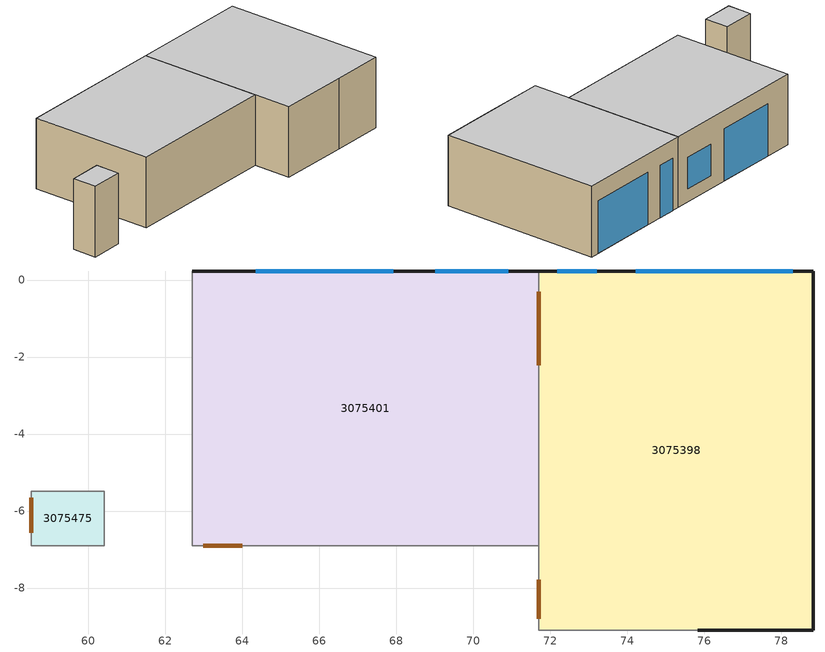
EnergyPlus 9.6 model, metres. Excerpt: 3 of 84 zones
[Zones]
3075401
 floor ground (7595720): 71.7,0.23 71.7,-6.9 62.7,-6.9 62.7,0.23 z46.64
 wall outside (7491882): 71.7,0.23 62.7,0.23 z46.64:50.68
 wall to 3075398 (7514533_Adjacent): 71.7,-6.9 71.7,0.23 z46.64:50.68
 wall to 3075364 (7515037): 62.7,-6.9 71.7,-6.9 z46.64:50.68
 wall to 3075375 (7515233): 62.7,0.23 62.7,-6.9 z46.64:50.68
 window (7537627): 67.92,0.23 64.35,0.23 z46.66:49.66
 window (7537741): 70.91,0.23 69.01,0.23 z47.4:49.2
 door inside (7559049): 71.7,-2.21 71.7,-0.3 z46.65:48.76
 door inside (7559370): 62.99,-6.9 64,-6.9 z46.65:48.76
 ceiling to 3075620 (7600772): 71.7,-6.9 71.7,0.23 62.7,0.23 62.7,-6.9 z50.68
3075398
 floor ground (7595720): 78.83,0.23 78.83,-9.09 71.7,-9.09 71.7,0.23 z46.64
 wall outside (7491699): 75.83,-9.09 78.83,-9.09 z46.64:50.68
 wall outside (7491806): 78.83,-9.09 78.83,0.23 z46.64:50.68
 wall outside (7491882): 78.83,0.23 71.7,0.23 z46.64:50.68
 wall to 3075364 (7514227): 71.7,-9.09 75.83,-9.09 z46.64:50.68
 wall to 3075364 (7514533): 71.7,-6.9 71.7,-9.09 z46.64:50.68
 window (7538308): 78.3,0.23 74.22,0.23 z46.66:49.66
 window (7538232): 73.2,0.23 72.18,0.23 z46.66:49.66
 door inside (7559431): 71.7,-7.79 71.7,-8.8 z46.65:48.76
 ceiling to 3075618 (7600772): 78.83,-9.09 78.83,0.23 71.7,0.23 71.7,-9.09 z50.68
3075475
 floor ground (7595720): 60.41,-5.49 60.41,-6.9 58.52,-6.9 58.52,-5.49 z46.64
 wall to 3075364 (7515393): 58.52,-6.9 60.41,-6.9 z46.64:50.68
 wall to 3075375 (7557749): 60.41,-6.9 60.41,-5.49 z46.64:50.68
 wall to 3075472 (7557750_Adjacent): 58.52,-5.49 58.52,-6.9 z46.64:50.68
 wall to 3075651 (7557751_Adjacent): 60.41,-5.49 58.52,-5.49 z46.64:50.68
 door inside (7558647): 58.52,-5.66 58.52,-6.57 z46.65:48.76
 ceiling to 3075660 (7600772): 60.41,-6.9 60.41,-5.49 58.52,-5.49 58.52,-6.9 z50.68
[Schedule:Compact]
3075700_L: Through: 08/31, For: AllDays, Until: 24:00, 0, Through: 09/01, For: AllDays, Until: 07:30, 0, Until: 08:00, 0, Until: 08:30, 0, Until: 09:00, 1, Until: 09:30, 1, Until: 10:00, 1, Until: 10:30, 0, Until: 11:00, 1, Until: 11:30, 1, Until: 12:00, 0, Until: 12:30, 1, Until: 13:00, 1, Until: 13:30, 0, Until: 14:00, 0, Until: 14:30, 0, Until: 15:00, 1, Until: 15:30, 1, Until: 16:00, 0, Until: 16:30, 0, Until: 17:00, 0, Until: 17:30, 0, Until: 24:00, 0, Through: 09/02, For: AllDays, Until: 07:30, 0, Until: 08:00, 0, Until: 08:30, 0, Until: 09:00, 0, Until: 09:30, 0, Until: 10:00, 0, Until: 10:30, 0, Until: 11:00, 1, Until: 11:30, 1, Until: 12:00, 0, Until: 12:30, 1, Until: 13:00, 1, Until: 13:30, 1, Until: 14:00, 0, Until: 14:30, 0, Until: 15:00, 0, Until: 15:30, 0, Until: 16:00, 0, Until: 16:30, 0, Until: 17:00, 0, Until: 17:30, 0, Until: 24:00, 0, Through: 09/03, For: AllDays, Until: 07:30, 0, Until: 08:00, 0, Until: 08:30, 0, Until: 09:00, 0, Until: 09:30, 0, Until: 10:00, 0, Until: 10:30, 0, Until: 11:00, 0, Until: 11:30, 0, Until: 12:00, 0, Until: 12:30, 0, Until: 13:00, 1, Until: 13:30, 1, Until: 14:00, 0, Until: 14:30, 1, Until: 15:00, 1, Until: 15:30, 1, Until: 16:00, 1, Until: 16:30, 0, Until: 17:00, 0, Until: 17:30, 0, Until: 24:00, 0, Through: 09/04, For: AllDays, Until: 07:30, 0, Until: 08:00, 0, Until: 08:30, 0, Until: 09:00, 0, Until: 09:30, 0, Until: 10:00, 0, Until: 10:30, 0, Until: 11:00, 1, Until: 11:30, 1, Until: 12:00, 1, Until: 12:30, 1, Until: 13:00, 1, Until: 13:30, 1, Until: 14:00, 0, Until: 14:30, 1, Until: 15:00, 1, Until: 15:30, 1, Until: 16:00, 1, Until: 16:30, 0, Until: 17:00, 0, Until: 17:30, 0, Until: 24:00, 0, Through: 09/05, For: AllDays, Until: 07:30, 0, Until: 08:00, 0, Until: 08:30, 0, Until: 09:00, 0, Until: 09:30, 0, Until: 10:00, 0, Until: 10:30, 0, Until: 11:00, 0, Until: 11:30, 0, Until: 12:00, 0, Until: 12:30, 0, Until: 13:00, 0, Until: 13:30, 0, Until: 14:00, 0, Until: 14:30, 0, Until: 15:00, 0, Until: 15:30, 0, Until: 16:00, 0, Until: 16:30, 0, Until: 17:00, 0, Until: 17:30, 0, Until: 24:00, 0, Through: 09/06, For: AllDays, Until: 07:30, 0, Until: 08:00, 0, Until: 08:30, 0, Until: 09:00, 0, Until: 09:30, 0, Until: 10:00, 0, Until: 10:30, 0, Until: 11:00, 0, Until: 11:30, 0, Until: 12:00, 0, Until: 12:30, 0, Until: 13:00, 0, Until: 13:30, 0, Until: 14:00, 0, Until: 14:30, 0, Until: 15:00, 0, Until: 15:30, 0, Until: 16:00, 0, Until: 16:30, 0, Until: 17:00, 0, Until: 17:30, 0, Until: 24:00, 0, Through: 09/07, For: AllDays, Until: 07:30, 0, Until: 08:00, 0, Until: 08:30, 1, Until: 09:00, 1, Until: 09:30, 0, Until: 10:00, 0, Until: 10:30, 0, Until: 11:00, 0, Until: 11:30, 0, Until: 12:00, 0, Until: 12:30, 0, Until: 13:00, 0, Until: 13:30, 0, Until: 14:00, 1, Until: 14:30, 1, Until: 15:00, 0, Until: 15:30, 1, Until: 16:00, 1, Until: 16:30, 0, Until: 17:00, 0, Until: 17:30, 0, Until: 24:00, 0, Through: 09/08, For: AllDays, Until: 07:30, 0, Until: 08:00, 1, Until: 08:30, 1, Until: 09:00, 1, Until: 09:30, 1, Until: 10:00, 1, Until: 10:30, 1, Until: 11:00, 1, Until: 11:30, 1, Until: 12:00, 1, Until: 12:30, 1, Until: 13:00, 1, Until: 13:30, 1, Until: 14:00, 1, Until: 14:30, 0, Until: 15:00, 1, Until: 15:30, 1, Until: 16:00, 1, Until: 16:30, 1, Until: 17:00, 1, Until: 17:30, 1, Until: 24:00, 0, Through: 09/09, For: AllDays, Until: 07:30, 0, Until: 08:00, 1, Until: 08:30, 1, Until: 09:00, 1, Until: 09:30, 1, Until: 10:00, 0, Until: 10:30, 1, Until: 11:00, 1, Until: 11:30, 1, Until: 12:00, 1, Until: 12:30, 1, Until: 13:00, 1, Until: 13:30, 1, Until: 14:00, 1, Until: 14:30, 1, Until: 15:00, 1, Until: 15:30, 0, Until: 16:00, 0, Until: 16:30, 0, Until: 17:00, 0, Until: 17:30, 0, Until: 24:00, 0, Through: 09/10, For: AllDays, Until: 07:30, 0, Until: 08:00, 0, Until: 08:30, 0, Until: 09:00, 0, Until: 09:30, 1, Until: 10:00, 1, Until: 10:30, 1, Until: 11:00, 1, Until: 11:30, 0, Until: 12:00, 0, Until: 12:30, 0, Until: 13:00, 0, Until: 13:30, 0, Until: 14:00, 1, Until: 14:30, 1, Until: 15:00, 1, Until: 15:30, 1, Until: 16:00, 0, Until: 16:30, 0, Until: 17:00, 0, Until: 17:30, 0, Until: 24:00, 0, Through: 09/11, For: AllDays, Until: 07:30, 0, Until: 08:00, 0, Until: 08:30, 1, Until: 09:00, 1, Until: 09:30, 1, Until: 10:00, 0, Until: 10:30, 0, Until: 11:00, 0, Until: 11:30, 0, Until: 12:00, 0, Until: 12:30, 0, Until: 13:00, 1, Until: 13:30, 1, Until: 14:00, 1, Until: 14:30, 1, Until: 15:00, 1, Until: 15:30, 0, Until: 16:00, 0, Until: 16:30, 0, Until: 17:00, 0, Until: 17:30, 0, Until: 24:00, 0, Through: 09/12, For: AllDays, Until: 07:30, 0, Until: 08:00, 0, Until: 08:30, 0, Until: 09:00, 0, Until: 09:30, 0, Until: 10:00, 0, Until: 10:30, 0, Until: 11:00, 0, Until: 11:30, 0, Until: 12:00, 0, Until: 12:30, 0, Until: 13:00, 0, Until: 13:30, 0, Until: 14:00, 0, Until: 14:30, 0, Until: 15:00, 0, Until: 15:30, 0, Until: 16:00, 0, Until: 16:30, 0, Until: 17:00, 0, Until: 17:30, 0, Until: 24:00, 0, Through: 09/13, For: AllDays, Until: 07:30, 0, Until: 08:00, 0, Until: 08:30, 0, Until: 09:00, 0, Until: 09:30, 0, Until: 10:00, 0, Until: 10:30, 0, Until: 11:00, 0, Until: 11:30, 0, Until: 12:00, 0, Until: 12:30, 0, Until: 13:00, 0, Until: 13:30, 0, Until: 14:00, 0, Until: 14:30, 0, Until: 15:00, 0, Until: 15:30, 0, Until: 16:00, 0, Until: 16:30, 0, Until: 17:00, 0, Until: 17:30, 0, Until: 24:00, 0, Through: 09/14, For: AllDays, Until: 07:30, 0, Until: 08:00, 0, Until: 08:30, 0, Until: 09:00, 0, Until: 09:30, 0, Until: 10:00, 0, Until: 10:30, 0, Until: 11:00, 0, Until: 11:30, 0, Until: 12:00, 0, Until: 12:30, 0, Until: 13:00, 0, Until: 13:30, 0, Until: 14:00, 0, Until: 14:30, 0, Until: 15:00, 1, Until: 15:30, 1, Until: 16:00, 0, Until: 16:30, 0, Until: 17:00, 0, Until: 17:30, 0, Until: 24:00, 0, Through: 09/15, For: AllDays, Until: 07:30, 0, Until: 08:00, 1, Until: 08:30, 1, Until: 09:00, 1, Until: 09:30, 0, Until: 10:00, 0, Until: 10:30, 0, Until: 11:00, 0, Until: 11:30, 1, Until: 12:00, 1, Until: 12:30, 1, Until: 13:00, 1, Until: 13:30, 1, Until: 14:00, 1, Until: 14:30, 1, Until: 15:00, 1, Until: 15:30, 0, Until: 16:00, 0, Until: 16:30, 1, Until: 17:00, 1, Until: 17:30, 1, Until: 24:00, 0, Through: 09/16, For: AllDays, Until: 07:30, 0, Until: 08:00, 0, Until: 08:30, 0, Until: 09:00, 0, Until: 09:30, 0, Until: 10:00, 0, Until: 10:30, 0, Until: 11:00, 0, Until: 11:30, 1, Until: 12:00, 1, Until: 12:30, 1, Until: 13:00, 1, Until: 13:30, 0, Until: 14:00, 0, Until: 14:30, 0, Until: 15:00, 0, Until: 15:30, 0, Until: 16:00, 0, Until: 16:30, 0, Until: 17:00, 0, Until: 17:30, 0, Until: 24:00, 0, Through: 09/17, For: AllDays, Until: 07:30, 0, Until: 08:00, 0, Until: 08:30, 0, Until: 09:00, 0, Until: 09:30, 0, Until: 10:00, 0, Until: 10:30, 0, Until: 11:00, 0, Until: 11:30, 1, Until: 12:00, 1, Until: 12:30, 0, Until: 13:00, 0, Until: 13:30, 1, Until: 14:00, 1, Until: 14:30, 1, Until: 15:00, 0, Until: 15:30, 0, Until: 16:00, 0, Until: 16:30, 0, Until: 17:00, 0, Until: 17:30, 0, Until: 24:00, 0, Through: 09/18, For: AllDays, Until: 07:30, 0, Until: 08:00, 1, Until: 08:30, 1, Until: 09:00, 1, Until: 09:30, 1, Until: 10:00, 1, Until: 10:30, 0, Until: 11:00, 0, Until: 11:30, 0, Until: 12:00, 0, Until: 12:30, 0, Until: 13:00, 1, Until: 13:30, 1, Until: 14:00, 0, Until: 14:30, 1, Until: 15:00, 1, Until: 15:30, 0, Until: 16:00, 0, Until: 16:30, 0, Until: 17:00, 0, Until: 17:30, 0, Until: 24:00, 0, Through: 09/19, For: AllDays, Until: 07:30, 0, Until: 08:00, 0, Until: 08:30, 0, Until: 09:00, 0, Until: 09:30, 0, Until: 10:00, 0, Until: 10:30, 0, Until: 11:00, 0, Until: 11:30, 0, Until: 12:00, 0, Until: 12:30, 0, Until: 13:00, 0, Until: 13:30, 0, Until: 14:00, 0, Until: 14:30, 0, Until: 15:00, 0, Until: 15:30, 0, Until: 16:00, 0, Until: 16:30, 0, Until: 17:00, 0, Until: 17:30, 0, Until: 24:00, 0, Through: 09/20, For: AllDays, Until: 07:30, 0, Until: 08:00, 0, Until: 08:30, 0, Until: 09:00, 0, Until: 09:30, 0, Until: 10:00, 0, Until: 10:30, 0, Until: 11:00, 0, Until: 11:30, 0, Until: 12:00, 0, Until: 12:30, 0, Until: 13:00, 0, Until: 13:30, 0, Until: 14:00, 0, Until: 14:30, 0, Until: 15:00, 0, Until: 15:30, 0, Until: 16:00, 0, Until: 16:30, 0, Until: 17:00, 0, Until: 17:30, 0, Until: 24:00, 0, Through: 09/21, For: AllDays, Until: 07:30, 0, Until: 08:00, 0, Until: 08:30, 0, Until: 09:00, 0, Until: 09:30, 0, Until: 10:00, 0, Until: 10:30, 0, Until: 11:00, 0, Until: 11:30, 0, Until: 12:00, 0, Until: 12:30, 0, Until: 13:00, 1, Until: 13:30, 1, Until: 14:00, 1, Until: 14:30, 0, Until: 15:00, 0, Until: 15:30, 0, Until: 16:00, 0, Until: 16:30, 0, Until: 17:00, 0, Until: 17:30, 0, Until: 24:00, 0, Through: 09/22, For: AllDays, Until: 07:30, 0, Until: 08:00, 0, Until: 08:30, 0, Until: 09:00, 0, Until: 09:30, 0, Until: 10:00, 0, Until: 10:30, 0, Until: 11:00, 0, Until: 11:30, 0, Until: 12:00, 0, Until: 12:30, 0, Until: 13:00, 0, Until: 13:30, 1, Until: 14:00, 1, Until: 14:30, 1, Until: 15:00, 0, Until: 15:30, 1, Until: 16:00, 1, Until: 16:30, 0, Until: 17:00, 0, Until: 17:30, 0, Until: 24:00, 0, Through: 09/23, For: AllDays, Until: 07:30, 0, Until: 08:00, 1, Until: 08:30, 1, Until: 09:00, 1, Until: 09:30, 0, Until: 10:00, 1, Until: 10:30, 1, Until: 11:00, 0, Until: 11:30, 0, Until: 12:00, 0, Until: 12:30, 0, Until: 13:00, 0, Until: 13:30, 1, Until: 14:00, 1, Until: 14:30, 1, Until: 15:00, 1, Until: 15:30, 0, Until: 16:00, 0, Until: 16:30, 1, Until: 17:00, 1, Until: 17:30, 1, Until: 24:00, 0, Through: 09/24, For: AllDays, Until: 07:30, 0, Until: 08:00, 0, Until: 08:30, 0, Until: 09:00, 1, Until: 09:30, 1, Until: 10:00, 1, Until: 10:30, 0, Until: 11:00, 0, Until: 11:30, 0, Until: 12:00, 1, Until: 12:30, 1, Until: 13:00, 0, Until: 13:30, 1, Until: 14:00, 1, Until: 14:30, 1, Until: 15:00, 1, Until: 15:30, 1, Until: 16:00, 0, Until: 16:30, 0, Until: 17:00, 0, Until: 17:30, 0, Until: 24:00, 0, Through: 09/25, For: AllDays, Until: 07:30, 0, Until: 08:00, 0, Until: 08:30, 0, Until: 09:00, 0, Until: 09:30, 1, Until: 10:00, 1, Until: 10:30, 1, Until: 11:00, 1, Until: 11:30, 1, Until: 12:00, 1, Until: 12:30, 1, Until: 13:00, 1, Until: 13:30, 0, Until: 14:00, 0, Until: 14:30, 0, Until: 15:00, 0, Until: 15:30, 0, Until: 16:00, 0, Until: 16:30, 0, Until: 17:00, 0, Until: 17:30, 0, Until: 24:00, 0, Through: 09/26, For: AllDays, Until: 07:30, 0, Until: 08:00, 0, Until: 08:30, 0, Until: 09:00, 0, Until: 09:30, 0, Until: 10:00, 0, Until: 10:30, 0, Until: 11:00, 0, Until: 11:30, 0, Until: 12:00, 0, Until: 12:30, 0, Until: 13:00, 0, Until: 13:30, 0, Until: 14:00, 0, Until: 14:30, 0, Until: 15:00, 0, Until: 15:30, 0, Until: 16:00, 0, Until: 16:30, 0, Until: 17:00, 0, Until: 17:30, 0, Until: 24:00, 0, Through: 09/27, For: AllDays, Until: 07:30, 0, Until: 08:00, 0, Until: 08:30, 0, Until: 09:00, 0, Until: 09:30, 0, Until: 10:00, 0, Until: 10:30, 0, Until: 11:00, 0, Until: 11:30, 0, Until: 12:00, 0, Until: 12:30, 0, Until: 13:00, 0, Until: 13:30, 0, Until: 14:00, 0, Until: 14:30, 0, Until: 15:00, 0, Until: 15:30, 0, Until: 16:00, 0, Until: 16:30, 0, Until: 17:00, 0, Until: 17:30, 0, Until: 24:00, 0, Through: 09/28, For: AllDays, Until: 07:30, 0, Until: 08:00, 1, Until: 08:30, 1, Until: 09:00, 1, Until: 09:30, 1, Until: 10:00, 0, Until: 10:30, 0, Until: 11:00, 0, Until: 11:30, 1, Until: 12:00, 1, Until: 12:30, 0, Until: 13:00, 1, Until: 13:30, 1, Until: 14:00, 1, Until: 14:30, 0, Until: 15:00, 0, Until: 15:30, 0, Until: 16:00, 0, Until: 16:30, 0, Until: 17:00, 0, Until: 17:30, 0, Until: 24:00, 0, Through: 09/29, For: AllDays, Until: 07:30, 0, Until: 08:00, 0, Until: 08:30, 0, Until: 09:00, 0, Until: 09:30, 0, Until: 10:00, 0, Until: 10:30, 0, Until: 11:00, 0, Until: 11:30, 1, Until: 12:00, 1, Until: 12:30, 0, Until: 13:00, 0, Until: 13:30, 0, Until: 14:00, 0, Until: 14:30, 1, Until: 15:00, 1, Until: 15:30, 1, Until: 16:00, 0, Until: 16:30, 0, Until: 17:00, 0, Until: 17:30, 0, Until: 24:00, 0, Through: 09/30, For: AllDays, Until: 07:30, 0, Until: 08:00, 0, Until: 08:30, 0, Until: 09:00, 0, Until: 09:30, 1, Until: 10:00, 1, Until: 10:30, 1, Until: 11:00, 0, Until: 11:30, 0, Until: 12:00, 0, Until: 12:30, 0, Until: 13:00, 1, Until: 13:30, 1, Until: 14:00, 0, Until: 14:30, 0, Until: 15:00, 1, Until: 15:30, 1, Until: 16:00, 1, Until: 16:30, 1, Until: 17:00, 1, Until: 17:30, 0, Until: 24:00, 0, Through: 12/31, For: AllDays, Until: 24:00, 0
3075618_NORM: Through: 08/31, For: AllDays, Until: 24:00, 0, Through: 09/01, For: AllDays, Until: 07:30, 0, Until: 08:00, 0, Until: 08:30, 0, Until: 09:00, 0.1, Until: 09:30, 0.1, Until: 10:00, 0.1, Until: 10:30, 0, Until: 11:00, 0, Until: 11:30, 0.2, Until: 12:00, 0.2, Until: 12:30, 0, Until: 13:00, 0, Until: 13:30, 0.2, Until: 14:00, 0.2, Until: 14:30, 0, Until: 15:00, 0, Until: 15:30, 0, Until: 16:00, 0, Until: 16:30, 0, Until: 17:00, 0, Until: 17:30, 0, Until: 24:00, 0, Through: 09/02, For: AllDays, Until: 07:30, 0, Until: 08:00, 0.5, Until: 08:30, 1, Until: 09:00, 1, Until: 09:30, 1, Until: 10:00, 0, Until: 10:30, 0.7, Until: 11:00, 0.7, Until: 11:30, 0.7, Until: 12:00, 0.7, Until: 12:30, 0, Until: 13:00, 0.9, Until: 13:30, 0.9, Until: 14:00, 0, Until: 14:30, 0, Until: 15:00, 0, Until: 15:30, 0.2, Until: 16:00, 0.2, Until: 16:30, 0, Until: 17:00, 0, Until: 17:30, 0, Until: 24:00, 0, Through: 09/03, For: AllDays, Until: 07:30, 0, Until: 08:00, 0, Until: 08:30, 0, Until: 09:00, 0, Until: 09:30, 0, Until: 10:00, 0, Until: 10:30, 0, Until: 11:00, 0.1, Until: 11:30, 0.1, Until: 12:00, 0.1, Until: 12:30, 0, Until: 13:00, 0, Until: 13:30, 0.6, Until: 14:00, 0.6, Until: 14:30, 0.6, Until: 15:00, 0.2, Until: 15:30, 0.2, Until: 16:00, 0.2, Until: 16:30, 0, Until: 17:00, 0, Until: 17:30, 0, Until: 24:00, 0, Through: 09/04, For: AllDays, Until: 07:30, 0, Until: 08:00, 0.1, Until: 08:30, 0.2, Until: 09:00, 1, Until: 09:30, 1, Until: 10:00, 0, Until: 10:30, 0, Until: 11:00, 0, Until: 11:30, 0.8, Until: 12:00, 0.8, Until: 12:30, 0.8, Until: 13:00, 0.2, Until: 13:30, 0.2, Until: 14:00, 0.2, Until: 14:30, 0, Until: 15:00, 0, Until: 15:30, 0, Until: 16:00, 0, Until: 16:30, 0, Until: 17:00, 0, Until: 17:30, 0, Until: 24:00, 0, Through: 09/05, For: AllDays, Until: 07:30, 0, Until: 08:00, 0, Until: 08:30, 0, Until: 09:00, 0, Until: 09:30, 0, Until: 10:00, 0, Until: 10:30, 0, Until: 11:00, 0, Until: 11:30, 0, Until: 12:00, 0, Until: 12:30, 0, Until: 13:00, 0, Until: 13:30, 0, Until: 14:00, 0, Until: 14:30, 0, Until: 15:00, 0, Until: 15:30, 0, Until: 16:00, 0, Until: 16:30, 0, Until: 17:00, 0, Until: 17:30, 0, Until: 24:00, 0, Through: 09/06, For: AllDays, Until: 07:30, 0, Until: 08:00, 0, Until: 08:30, 0, Until: 09:00, 0, Until: 09:30, 0, Until: 10:00, 0, Until: 10:30, 0, Until: 11:00, 0, Until: 11:30, 0, Until: 12:00, 0, Until: 12:30, 0, Until: 13:00, 0, Until: 13:30, 0, Until: 14:00, 0, Until: 14:30, 0, Until: 15:00, 0, Until: 15:30, 0, Until: 16:00, 0, Until: 16:30, 0, Until: 17:00, 0, Until: 17:30, 0, Until: 24:00, 0, Through: 09/07, For: AllDays, Until: 07:30, 0, Until: 08:00, 0.1, Until: 08:30, 0.1, Until: 09:00, 0.1, Until: 09:30, 0, Until: 10:00, 0, Until: 10:30, 0.1, Until: 11:00, 0.1, Until: 11:30, 0, Until: 12:00, 0, Until: 12:30, 0, Until: 13:00, 1, Until: 13:30, 1, Until: 14:00, 0.4, Until: 14:30, 0.4, Until: 15:00, 0, Until: 15:30, 0, Until: 16:00, 0, Until: 16:30, 0.1, Until: 17:00, 0.1, Until: 17:30, 0.1, Until: 24:00, 0, Through: 09/08, For: AllDays, Until: 07:30, 0, Until: 08:00, 0.5, Until: 08:30, 1, Until: 09:00, 1, Until: 09:30, 1, Until: 10:00, 0, Until: 10:30, 0, Until: 11:00, 0, Until: 11:30, 0.3, Until: 12:00, 0.3, Until: 12:30, 0.3, Until: 13:00, 0, Until: 13:30, 0, Until: 14:00, 0, Until: 14:30, 0, Until: 15:00, 0.4, Until: 15:30, 0.4, Until: 16:00, 0.4, Until: 16:30, 0.4, Until: 17:00, 0.4, Until: 17:30, 0.2, Until: 24:00, 0, Through: 09/09, For: AllDays, Until: 07:30, 0, Until: 08:00, 0.5, Until: 08:30, 1, Until: 09:00, 1, Until: 09:30, 0, Until: 10:00, 0, Until: 10:30, 0.5, Until: 11:00, 0.5, Until: 11:30, 0.5, Until: 12:00, 0.5, Until: 12:30, 0, Until: 13:00, 0, Until: 13:30, 0, Until: 14:00, 0, Until: 14:30, 0, Until: 15:00, 0, Until: 15:30, 0, Until: 16:00, 0, Until: 16:30, 0, Until: 17:00, 0, Until: 17:30, 0, Until: 24:00, 0, Through: 09/10, For: AllDays, Until: 07:30, 0, Until: 08:00, 0.4, Until: 08:30, 0.9, Until: 09:00, 0.9, Until: 09:30, 0.9, Until: 10:00, 0, Until: 10:30, 0.6, Until: 11:00, 0.6, Until: 11:30, 0.6, Until: 12:00, 0.6, Until: 12:30, 0, Until: 13:00, 1, Until: 13:30, 1, Until: 14:00, 1, Until: 14:30, 1, Until: 15:00, 0, Until: 15:30, 0, Until: 16:00, 0, Until: 16:30, 0, Until: 17:00, 0, Until: 17:30, 0, Until: 24:00, 0, Through: 09/11, For: AllDays, Until: 07:30, 0, Until: 08:00, 0.2, Until: 08:30, 0.3, Until: 09:00, 0.3, Until: 09:30, 1, Until: 10:00, 1, Until: 10:30, 0.4, Until: 11:00, 0.4, Until: 11:30, 0.4, Until: 12:00, 0, Until: 12:30, 0, Until: 13:00, 0.6, Until: 13:30, 0.6, Until: 14:00, 0, Until: 14:30, 0, Until: 15:00, 0, Until: 15:30, 0, Until: 16:00, 0, Until: 16:30, 0, Until: 17:00, 0, Until: 17:30, 0, Until: 24:00, 0, Through: 09/12, For: AllDays, Until: 07:30, 0, Until: 08:00, 0, Until: 08:30, 0, Until: 09:00, 0, Until: 09:30, 0, Until: 10:00, 0, Until: 10:30, 0, Until: 11:00, 0, Until: 11:30, 0, Until: 12:00, 0, Until: 12:30, 0, Until: 13:00, 0, Until: 13:30, 0, Until: 14:00, 0, Until: 14:30, 0, Until: 15:00, 0, Until: 15:30, 0, Until: 16:00, 0, Until: 16:30, 0, Until: 17:00, 0, Until: 17:30, 0, Until: 24:00, 0, Through: 09/13, For: AllDays, Until: 07:30, 0, Until: 08:00, 0, Until: 08:30, 0, Until: 09:00, 0, Until: 09:30, 0, Until: 10:00, 0, Until: 10:30, 0, Until: 11:00, 0, Until: 11:30, 0, Until: 12:00, 0, Until: 12:30, 0, Until: 13:00, 0, Until: 13:30, 0, Until: 14:00, 0, Until: 14:30, 0, Until: 15:00, 0, Until: 15:30, 0, Until: 16:00, 0, Until: 16:30, 0, Until: 17:00, 0, Until: 17:30, 0, Until: 24:00, 0, Through: 09/14, For: AllDays, Until: 07:30, 0, Until: 08:00, 0.3, Until: 08:30, 0.6, Until: 09:00, 0.6, Until: 09:30, 0, Until: 10:00, 0, Until: 10:30, 0.8, Until: 11:00, 0.8, Until: 11:30, 0.8, Until: 12:00, 0.8, Until: 12:30, 1, Until: 13:00, 1, Until: 13:30, 1, Until: 14:00, 1, Until: 14:30, 1, Until: 15:00, 1, Until: 15:30, 1, Until: 16:00, 0, Until: 16:30, 0, Until: 17:00, 0, Until: 17:30, 0, Until: 24:00, 0, Through: 09/15, For: AllDays, Until: 07:30, 0, Until: 08:00, 0.2, Until: 08:30, 0.4, Until: 09:00, 0, Until: 09:30, 0, Until: 10:00, 0, Until: 10:30, 0, Until: 11:00, 0, Until: 11:30, 0.1, Until: 12:00, 0.1, Until: 12:30, 0.1, Until: 13:00, 0.1, Until: 13:30, 0, Until: 14:00, 0, Until: 14:30, 0, Until: 15:00, 0, Until: 15:30, 0, Until: 16:00, 1, Until: 16:30, 1, Until: 17:00, 1, Until: 17:30, 0.5, Until: 24:00, 0, Through: 09/16, For: AllDays, Until: 07:30, 0, Until: 08:00, 0.2, Until: 08:30, 0.4, Until: 09:00, 0.4, Until: 09:30, 0.4, Until: 10:00, 0, Until: 10:30, 0.3, Until: 11:00, 0.3, Until: 11:30, 0, Until: 12:00, 1, Until: 12:30, 1, Until: 13:00, 0, Until: 13:30, 0, Until: 14:00, 0, Until: 14:30, 0.2, Until: 15:00, 0.2, Until: 15:30, 0, Until: 16:00, 0, Until: 16:30, 0.1, Until: 17:00, 0.1, Until: 17:30, 0, Until: 24:00, 0, Through: 09/17, For: AllDays, Until: 07:30, 0, Until: 08:00, 0, Until: 08:30, 0.1, Until: 09:00, 0, Until: 09:30, 0, Until: 10:00, 0, Until: 10:30, 0.7, Until: 11:00, 0.7, Until: 11:30, 0.7, Until: 12:00, 0.7, Until: 12:30, 1, Until: 13:00, 1, Until: 13:30, 1, Until: 14:00, 0, Until: 14:30, 0, Until: 15:00, 0, Until: 15:30, 0, Until: 16:00, 0, Until: 16:30, 0, Until: 17:00, 0, Until: 17:30, 0, Until: 24:00, 0, Through: 09/18, For: AllDays, Until: 07:30, 0, Until: 08:00, 0.5, Until: 08:30, 1, Until: 09:00, 1, Until: 09:30, 0, Until: 10:00, 0, Until: 10:30, 0.6, Until: 11:00, 0.6, Until: 11:30, 0.6, Until: 12:00, 0, Until: 12:30, 0.7, Until: 13:00, 0.7, Until: 13:30, 0.7, Until: 14:00, 0.7, Until: 14:30, 0, Until: 15:00, 0, Until: 15:30, 0, Until: 16:00, 0, Until: 16:30, 0, Until: 17:00, 0.1, Until: 17:30, 0.1, Until: 24:00, 0, Through: 09/19, For: AllDays, Until: 07:30, 0, Until: 08:00, 0, Until: 08:30, 0, Until: 09:00, 0, Until: 09:30, 0, Until: 10:00, 0, Until: 10:30, 0, Until: 11:00, 0, Until: 11:30, 0, Until: 12:00, 0, Until: 12:30, 0, Until: 13:00, 0, Until: 13:30, 0, Until: 14:00, 0, Until: 14:30, 0, Until: 15:00, 0, Until: 15:30, 0, Until: 16:00, 0, Until: 16:30, 0, Until: 17:00, 0, Until: 17:30, 0, Until: 24:00, 0, Through: 09/20, For: AllDays, Until: 07:30, 0, Until: 08:00, 0, Until: 08:30, 0, Until: 09:00, 0, Until: 09:30, 0, Until: 10:00, 0, Until: 10:30, 0, Until: 11:00, 0, Until: 11:30, 0, Until: 12:00, 0, Until: 12:30, 0, Until: 13:00, 0, Until: 13:30, 0, Until: 14:00, 0, Until: 14:30, 0, Until: 15:00, 0, Until: 15:30, 0, Until: 16:00, 0, Until: 16:30, 0, Until: 17:00, 0, Until: 17:30, 0, Until: 24:00, 0, Through: 09/21, For: AllDays, Until: 07:30, 0, Until: 08:00, 0, Until: 08:30, 0, Until: 09:00, 0, Until: 09:30, 0, Until: 10:00, 0, Until: 10:30, 0.4, Until: 11:00, 0.4, Until: 11:30, 0.4, Until: 12:00, 0.4, Until: 12:30, 0, Until: 13:00, 1, Until: 13:30, 1, Until: 14:00, 1, Until: 14:30, 1, Until: 15:00, 0, Until: 15:30, 0, Until: 16:00, 0, Until: 16:30, 0, Until: 17:00, 0, Until: 17:30, 0, Until: 24:00, 0, Through: 09/22, For: AllDays, Until: 07:30, 0, Until: 08:00, 0.1, Until: 08:30, 0.2, Until: 09:00, 0.2, Until: 09:30, 0.2, Until: 10:00, 0.2, Until: 10:30, 0, Until: 11:00, 0, Until: 11:30, 0, Until: 12:00, 0.3, Until: 12:30, 0.3, Until: 13:00, 0.2, Until: 13:30, 0.2, Until: 14:00, 0, Until: 14:30, 0, Until: 15:00, 0, Until: 15:30, 0, Until: 16:00, 0, Until: 16:30, 0, Until: 17:00, 0, Until: 17:30, 0, Until: 24:00, 0, Through: 09/23, For: AllDays, Until: 07:30, 0, Until: 08:00, 0.5, Until: 08:30, 1, Until: 09:00, 1, Until: 09:30, 1, Until: 10:00, 1, Until: 10:30, 1, Until: 11:00, 0.6, Until: 11:30, 0.6, Until: 12:00, 0.6, Until: 12:30, 0, Until: 13:00, 0, Until: 13:30, 0.6, Until: 14:00, 0.6, Until: 14:30, 0, Until: 15:00, 0, Until: 15:30, 0, Until: 16:00, 0, Until: 16:30, 0, Until: 17:00, 0, Until: 17:30, 0, Until: 24:00, 0, Through: 09/24, For: AllDays, Until: 07:30, 0, Until: 08:00, 0.2, Until: 08:30, 0.4, Until: 09:00, 0.4, Until: 09:30, 1, Until: 10:00, 1, Until: 10:30, 0, Until: 11:00, 0, Until: 11:30, 0.6, Until: 12:00, 0.6, Until: 12:30, 0.4, Until: 13:00, 0.4, Until: 13:30, 0.4, Until: 14:00, 0.4, Until: 14:30, 0.4, Until: 15:00, 0.4, Until: 15:30, 0.4, Until: 16:00, 0, Until: 16:30, 0, Until: 17:00, 0, Until: 17:30, 0, Until: 24:00, 0, Through: 09/25, For: AllDays, Until: 07:30, 0, Until: 08:00, 0.1, Until: 08:30, 0.2, Until: 09:00, 0.2, Until: 09:30, 0.2, Until: 10:00, 0, Until: 10:30, 0, Until: 11:00, 0.2, Until: 11:30, 0.2, Until: 12:00, 0.2, Until: 12:30, 0.2, Until: 13:00, 1, Until: 13:30, 1, Until: 14:00, 1, Until: 14:30, 0, Until: 15:00, 0, Until: 15:30, 0, Until: 16:00, 0, Until: 16:30, 0, Until: 17:00, 0, Until: 17:30, 0, Until: 24:00, 0, Through: 09/26, For: AllDays, Until: 07:30, 0, Until: 08:00, 0, Until: 08:30, 0, Until: 09:00, 0, Until: 09:30, 0, Until: 10:00, 0, Until: 10:30, 0, Until: 11:00, 0, Until: 11:30, 0, Until: 12:00, 0, Until: 12:30, 0, Until: 13:00, 0, Until: 13:30, 0, Until: 14:00, 0, Until: 14:30, 0, Until: 15:00, 0, Until: 15:30, 0, Until: 16:00, 0, Until: 16:30, 0, Until: 17:00, 0, Until: 17:30, 0, Until: 24:00, 0, Through: 09/27, For: AllDays, Until: 07:30, 0, Until: 08:00, 0, Until: 08:30, 0, Until: 09:00, 0, Until: 09:30, 0, Until: 10:00, 0, Until: 10:30, 0, Until: 11:00, 0, Until: 11:30, 0, Until: 12:00, 0, Until: 12:30, 0, Until: 13:00, 0, Until: 13:30, 0, Until: 14:00, 0, Until: 14:30, 0, Until: 15:00, 0, Until: 15:30, 0, Until: 16:00, 0, Until: 16:30, 0, Until: 17:00, 0, Until: 17:30, 0, Until: 24:00, 0, Through: 09/28, For: AllDays, Until: 07:30, 0, Until: 08:00, 0.2, Until: 08:30, 0.3, Until: 09:00, 0, Until: 09:30, 0.1, Until: 10:00, 0.1, Until: 10:30, 0.3, Until: 11:00, 0.3, Until: 11:30, 0.3, Until: 12:00, 0, Until: 12:30, 0.1, Until: 13:00, 0.1, Until: 13:30, 0.5, Until: 14:00, 0.5, Until: 14:30, 1, Until: 15:00, 1, Until: 15:30, 0.4, Until: 16:00, 0.4, Until: 16:30, 0.4, Until: 17:00, 0, Until: 17:30, 0, Until: 24:00, 0, Through: 09/29, For: AllDays, Until: 07:30, 0, Until: 08:00, 0.5, Until: 08:30, 1, Until: 09:00, 1, Until: 09:30, 0, Until: 10:00, 0, Until: 10:30, 0, Until: 11:00, 0, Until: 11:30, 0, Until: 12:00, 0, Until: 12:30, 0.2, Until: 13:00, 0.2, Until: 13:30, 0, Until: 14:00, 0, Until: 14:30, 0.2, Until: 15:00, 0.2, Until: 15:30, 0.2, Until: 16:00, 0.2, Until: 16:30, 0.2, Until: 17:00, 0.3, Until: 17:30, 0.1, Until: 24:00, 0, Through: 09/30, For: AllDays, Until: 07:30, 0, Until: 08:00, 0, Until: 08:30, 0, Until: 09:00, 0, Until: 09:30, 0, Until: 10:00, 0, Until: 10:30, 0, Until: 11:00, 1, Until: 11:30, 1, Until: 12:00, 1, Until: 12:30, 0, Until: 13:00, 0, Until: 13:30, 0, Until: 14:00, 0, Until: 14:30, 0, Until: 15:00, 0, Until: 15:30, 0, Until: 16:00, 0, Until: 16:30, 0, Until: 17:00, 0, Until: 17:30, 0, Until: 24:00, 0, Through: 12/31, For: AllDays, Until: 24:00, 0
3075618_L: Through: 08/31, For: AllDays, Until: 24:00, 0, Through: 09/01, For: AllDays, Until: 07:30, 0, Until: 08:00, 0, Until: 08:30, 0, Until: 09:00, 1, Until: 09:30, 1, Until: 10:00, 1, Until: 10:30, 0, Until: 11:00, 0, Until: 11:30, 1, Until: 12:00, 1, Until: 12:30, 0, Until: 13:00, 0, Until: 13:30, 1, Until: 14:00, 1, Until: 14:30, 0, Until: 15:00, 0, Until: 15:30, 0, Until: 16:00, 0, Until: 16:30, 0, Until: 17:00, 0, Until: 17:30, 0, Until: 24:00, 0, Through: 09/02, For: AllDays, Until: 07:30, 0, Until: 08:00, 1, Until: 08:30, 1, Until: 09:00, 1, Until: 09:30, 1, Until: 10:00, 0, Until: 10:30, 1, Until: 11:00, 1, Until: 11:30, 1, Until: 12:00, 1, Until: 12:30, 0, Until: 13:00, 1, Until: 13:30, 1, Until: 14:00, 0, Until: 14:30, 0, Until: 15:00, 0, Until: 15:30, 1, Until: 16:00, 1, Until: 16:30, 0, Until: 17:00, 0, Until: 17:30, 0, Until: 24:00, 0, Through: 09/03, For: AllDays, Until: 07:30, 0, Until: 08:00, 0, Until: 08:30, 0, Until: 09:00, 0, Until: 09:30, 0, Until: 10:00, 0, Until: 10:30, 0, Until: 11:00, 1, Until: 11:30, 1, Until: 12:00, 1, Until: 12:30, 0, Until: 13:00, 0, Until: 13:30, 1, Until: 14:00, 1, Until: 14:30, 1, Until: 15:00, 1, Until: 15:30, 1, Until: 16:00, 1, Until: 16:30, 0, Until: 17:00, 0, Until: 17:30, 0, Until: 24:00, 0, Through: 09/04, For: AllDays, Until: 07:30, 0, Until: 08:00, 1, Until: 08:30, 1, Until: 09:00, 1, Until: 09:30, 1, Until: 10:00, 0, Until: 10:30, 0, Until: 11:00, 0, Until: 11:30, 1, Until: 12:00, 1, Until: 12:30, 1, Until: 13:00, 1, Until: 13:30, 1, Until: 14:00, 1, Until: 14:30, 0, Until: 15:00, 0, Until: 15:30, 0, Until: 16:00, 0, Until: 16:30, 0, Until: 17:00, 0, Until: 17:30, 0, Until: 24:00, 0, Through: 09/05, For: AllDays, Until: 07:30, 0, Until: 08:00, 0, Until: 08:30, 0, Until: 09:00, 0, Until: 09:30, 0, Until: 10:00, 0, Until: 10:30, 0, Until: 11:00, 0, Until: 11:30, 0, Until: 12:00, 0, Until: 12:30, 0, Until: 13:00, 0, Until: 13:30, 0, Until: 14:00, 0, Until: 14:30, 0, Until: 15:00, 0, Until: 15:30, 0, Until: 16:00, 0, Until: 16:30, 0, Until: 17:00, 0, Until: 17:30, 0, Until: 24:00, 0, Through: 09/06, For: AllDays, Until: 07:30, 0, Until: 08:00, 0, Until: 08:30, 0, Until: 09:00, 0, Until: 09:30, 0, Until: 10:00, 0, Until: 10:30, 0, Until: 11:00, 0, Until: 11:30, 0, Until: 12:00, 0, Until: 12:30, 0, Until: 13:00, 0, Until: 13:30, 0, Until: 14:00, 0, Until: 14:30, 0, Until: 15:00, 0, Until: 15:30, 0, Until: 16:00, 0, Until: 16:30, 0, Until: 17:00, 0, Until: 17:30, 0, Until: 24:00, 0, Through: 09/07, For: AllDays, Until: 07:30, 0, Until: 08:00, 1, Until: 08:30, 1, Until: 09:00, 1, Until: 09:30, 0, Until: 10:00, 0, Until: 10:30, 1, Until: 11:00, 1, Until: 11:30, 0, Until: 12:00, 0, Until: 12:30, 0, Until: 13:00, 1, Until: 13:30, 1, Until: 14:00, 1, Until: 14:30, 1, Until: 15:00, 0, Until: 15:30, 0, Until: 16:00, 0, Until: 16:30, 1, Until: 17:00, 1, Until: 17:30, 1, Until: 24:00, 0, Through: 09/08, For: AllDays, Until: 07:30, 0, Until: 08:00, 1, Until: 08:30, 1, Until: 09:00, 1, Until: 09:30, 1, Until: 10:00, 0, Until: 10:30, 0, Until: 11:00, 0, Until: 11:30, 1, Until: 12:00, 1, Until: 12:30, 1, Until: 13:00, 0, Until: 13:30, 0, Until: 14:00, 0, Until: 14:30, 0, Until: 15:00, 1, Until: 15:30, 1, Until: 16:00, 1, Until: 16:30, 1, Until: 17:00, 1, Until: 17:30, 1, Until: 24:00, 0, Through: 09/09, For: AllDays, Until: 07:30, 0, Until: 08:00, 1, Until: 08:30, 1, Until: 09:00, 1, Until: 09:30, 0, Until: 10:00, 0, Until: 10:30, 1, Until: 11:00, 1, Until: 11:30, 1, Until: 12:00, 1, Until: 12:30, 0, Until: 13:00, 0, Until: 13:30, 0, Until: 14:00, 0, Until: 14:30, 0, Until: 15:00, 0, Until: 15:30, 0, Until: 16:00, 0, Until: 16:30, 0, Until: 17:00, 0, Until: 17:30, 0, Until: 24:00, 0, Through: 09/10, For: AllDays, Until: 07:30, 0, Until: 08:00, 1, Until: 08:30, 1, Until: 09:00, 1, Until: 09:30, 1, Until: 10:00, 0, Until: 10:30, 1, Until: 11:00, 1, Until: 11:30, 1, Until: 12:00, 1, Until: 12:30, 0, Until: 13:00, 1, Until: 13:30, 1, Until: 14:00, 1, Until: 14:30, 1, Until: 15:00, 0, Until: 15:30, 0, Until: 16:00, 0, Until: 16:30, 0, Until: 17:00, 0, Until: 17:30, 0, Until: 24:00, 0, Through: 09/11, For: AllDays, Until: 07:30, 0, Until: 08:00, 1, Until: 08:30, 1, Until: 09:00, 1, Until: 09:30, 1, Until: 10:00, 1, Until: 10:30, 1, Until: 11:00, 1, Until: 11:30, 1, Until: 12:00, 0, Until: 12:30, 0, Until: 13:00, 1, Until: 13:30, 1, Until: 14:00, 0, Until: 14:30, 0, Until: 15:00, 0, Until: 15:30, 0, Until: 16:00, 0, Until: 16:30, 0, Until: 17:00, 0, Until: 17:30, 0, Until: 24:00, 0, Through: 09/12, For: AllDays, Until: 07:30, 0, Until: 08:00, 0, Until: 08:30, 0, Until: 09:00, 0, Until: 09:30, 0, Until: 10:00, 0, Until: 10:30, 0, Until: 11:00, 0, Until: 11:30, 0, Until: 12:00, 0, Until: 12:30, 0, Until: 13:00, 0, Until: 13:30, 0, Until: 14:00, 0, Until: 14:30, 0, Until: 15:00, 0, Until: 15:30, 0, Until: 16:00, 0, Until: 16:30, 0, Until: 17:00, 0, Until: 17:30, 0, Until: 24:00, 0, Through: 09/13, For: AllDays, Until: 07:30, 0, Until: 08:00, 0, Until: 08:30, 0, Until: 09:00, 0, Until: 09:30, 0, Until: 10:00, 0, Until: 10:30, 0, Until: 11:00, 0, Until: 11:30, 0, Until: 12:00, 0, Until: 12:30, 0, Until: 13:00, 0, Until: 13:30, 0, Until: 14:00, 0, Until: 14:30, 0, Until: 15:00, 0, Until: 15:30, 0, Until: 16:00, 0, Until: 16:30, 0, Until: 17:00, 0, Until: 17:30, 0, Until: 24:00, 0, Through: 09/14, For: AllDays, Until: 07:30, 0, Until: 08:00, 1, Until: 08:30, 1, Until: 09:00, 1, Until: 09:30, 0, Until: 10:00, 0, Until: 10:30, 1, Until: 11:00, 1, Until: 11:30, 1, Until: 12:00, 1, Until: 12:30, 1, Until: 13:00, 1, Until: 13:30, 1, Until: 14:00, 1, Until: 14:30, 1, Until: 15:00, 1, Until: 15:30, 1, Until: 16:00, 0, Until: 16:30, 0, Until: 17:00, 0, Until: 17:30, 0, Until: 24:00, 0, Through: 09/15, For: AllDays, Until: 07:30, 0, Until: 08:00, 1, Until: 08:30, 1, Until: 09:00, 0, Until: 09:30, 0, Until: 10:00, 0, Until: 10:30, 0, Until: 11:00, 0, Until: 11:30, 1, Until: 12:00, 1, Until: 12:30, 1, Until: 13:00, 1, Until: 13:30, 0, Until: 14:00, 0, Until: 14:30, 0, Until: 15:00, 0, Until: 15:30, 0, Until: 16:00, 1, Until: 16:30, 1, Until: 17:00, 1, Until: 17:30, 1, Until: 24:00, 0, Through: 09/16, For: AllDays, Until: 07:30, 0, Until: 08:00, 1, Until: 08:30, 1, Until: 09:00, 1, Until: 09:30, 1, Until: 10:00, 0, Until: 10:30, 1, Until: 11:00, 1, Until: 11:30, 0, Until: 12:00, 1, Until: 12:30, 1, Until: 13:00, 0, Until: 13:30, 0, Until: 14:00, 0, Until: 14:30, 1, Until: 15:00, 1, Until: 15:30, 0, Until: 16:00, 0, Until: 16:30, 1, Until: 17:00, 1, Until: 17:30, 0, Until: 24:00, 0, Through: 09/17, For: AllDays, Until: 07:30, 0, Until: 08:00, 0, Until: 08:30, 1, Until: 09:00, 0, Until: 09:30, 0, Until: 10:00, 0, Until: 10:30, 1, Until: 11:00, 1, Until: 11:30, 1, Until: 12:00, 1, Until: 12:30, 1, Until: 13:00, 1, Until: 13:30, 1, Until: 14:00, 0, Until: 14:30, 0, Until: 15:00, 0, Until: 15:30, 0, Until: 16:00, 0, Until: 16:30, 0, Until: 17:00, 0, Until: 17:30, 0, Until: 24:00, 0, Through: 09/18, For: AllDays, Until: 07:30, 0, Until: 08:00, 1, Until: 08:30, 1, Until: 09:00, 1, Until: 09:30, 0, Until: 10:00, 0, Until: 10:30, 1, Until: 11:00, 1, Until: 11:30, 1, Until: 12:00, 0, Until: 12:30, 1, Until: 13:00, 1, Until: 13:30, 1, Until: 14:00, 1, Until: 14:30, 0, Until: 15:00, 0, Until: 15:30, 0, Until: 16:00, 0, Until: 16:30, 0, Until: 17:00, 1, Until: 17:30, 1, Until: 24:00, 0, Through: 09/19, For: AllDays, Until: 07:30, 0, Until: 08:00, 0, Until: 08:30, 0, Until: 09:00, 0, Until: 09:30, 0, Until: 10:00, 0, Until: 10:30, 0, Until: 11:00, 0, Until: 11:30, 0, Until: 12:00, 0, Until: 12:30, 0, Until: 13:00, 0, Until: 13:30, 0, Until: 14:00, 0, Until: 14:30, 0, Until: 15:00, 0, Until: 15:30, 0, Until: 16:00, 0, Until: 16:30, 0, Until: 17:00, 0, Until: 17:30, 0, Until: 24:00, 0, Through: 09/20, For: AllDays, Until: 07:30, 0, Until: 08:00, 0, Until: 08:30, 0, Until: 09:00, 0, Until: 09:30, 0, Until: 10:00, 0, Until: 10:30, 0, Until: 11:00, 0, Until: 11:30, 0, Until: 12:00, 0, Until: 12:30, 0, Until: 13:00, 0, Until: 13:30, 0, Until: 14:00, 0, Until: 14:30, 0, Until: 15:00, 0, Until: 15:30, 0, Until: 16:00, 0, Until: 16:30, 0, Until: 17:00, 0, Until: 17:30, 0, Until: 24:00, 0, Through: 09/21, For: AllDays, Until: 07:30, 0, Until: 08:00, 0, Until: 08:30, 0, Until: 09:00, 0, Until: 09:30, 0, Until: 10:00, 0, Until: 10:30, 1, Until: 11:00, 1, Until: 11:30, 1, Until: 12:00, 1, Until: 12:30, 0, Until: 13:00, 1, Until: 13:30, 1, Until: 14:00, 1, Until: 14:30, 1, Until: 15:00, 0, Until: 15:30, 0, Until: 16:00, 0, Until: 16:30, 0, Until: 17:00, 0, Until: 17:30, 0, Until: 24:00, 0, Through: 09/22, For: AllDays, Until: 07:30, 0, Until: 08:00, 1, Until: 08:30, 1, Until: 09:00, 1, Until: 09:30, 1, Until: 10:00, 1, Until: 10:30, 0, Until: 11:00, 0, Until: 11:30, 0, Until: 12:00, 1, Until: 12:30, 1, Until: 13:00, 1, Until: 13:30, 1, Until: 14:00, 0, Until: 14:30, 0, Until: 15:00, 0, Until: 15:30, 0, Until: 16:00, 0, Until: 16:30, 0, Until: 17:00, 0, Until: 17:30, 0, Until: 24:00, 0, Through: 09/23, For: AllDays, Until: 07:30, 0, Until: 08:00, 1, Until: 08:30, 1, Until: 09:00, 1, Until: 09:30, 1, Until: 10:00, 1, Until: 10:30, 1, Until: 11:00, 1, Until: 11:30, 1, Until: 12:00, 1, Until: 12:30, 0, Until: 13:00, 0, Until: 13:30, 1, Until: 14:00, 1, Until: 14:30, 0, Until: 15:00, 0, Until: 15:30, 0, Until: 16:00, 0, Until: 16:30, 0, Until: 17:00, 0, Until: 17:30, 0, Until: 24:00, 0, Through: 09/24, For: AllDays, Until: 07:30, 0, Until: 08:00, 1, Until: 08:30, 1, Until: 09:00, 1, Until: 09:30, 1, Until: 10:00, 1, Until: 10:30, 0, Until: 11:00, 0, Until: 11:30, 1, Until: 12:00, 1, Until: 12:30, 1, Until: 13:00, 1, Until: 13:30, 1, Until: 14:00, 1, Until: 14:30, 1, Until: 15:00, 1, Until: 15:30, 1, Until: 16:00, 0, Until: 16:30, 0, Until: 17:00, 0, Until: 17:30, 0, Until: 24:00, 0, Through: 09/25, For: AllDays, Until: 07:30, 0, Until: 08:00, 1, Until: 08:30, 1, Until: 09:00, 1, Until: 09:30, 1, Until: 10:00, 0, Until: 10:30, 0, Until: 11:00, 1, Until: 11:30, 1, Until: 12:00, 1, Until: 12:30, 1, Until: 13:00, 1, Until: 13:30, 1, Until: 14:00, 1, Until: 14:30, 0, Until: 15:00, 0, Until: 15:30, 0, Until: 16:00, 0, Until: 16:30, 0, Until: 17:00, 0, Until: 17:30, 0, Until: 24:00, 0, Through: 09/26, For: AllDays, Until: 07:30, 0, Until: 08:00, 0, Until: 08:30, 0, Until: 09:00, 0, Until: 09:30, 0, Until: 10:00, 0, Until: 10:30, 0, Until: 11:00, 0, Until: 11:30, 0, Until: 12:00, 0, Until: 12:30, 0, Until: 13:00, 0, Until: 13:30, 0, Until: 14:00, 0, Until: 14:30, 0, Until: 15:00, 0, Until: 15:30, 0, Until: 16:00, 0, Until: 16:30, 0, Until: 17:00, 0, Until: 17:30, 0, Until: 24:00, 0, Through: 09/27, For: AllDays, Until: 07:30, 0, Until: 08:00, 0, Until: 08:30, 0, Until: 09:00, 0, Until: 09:30, 0, Until: 10:00, 0, Until: 10:30, 0, Until: 11:00, 0, Until: 11:30, 0, Until: 12:00, 0, Until: 12:30, 0, Until: 13:00, 0, Until: 13:30, 0, Until: 14:00, 0, Until: 14:30, 0, Until: 15:00, 0, Until: 15:30, 0, Until: 16:00, 0, Until: 16:30, 0, Until: 17:00, 0, Until: 17:30, 0, Until: 24:00, 0, Through: 09/28, For: AllDays, Until: 07:30, 0, Until: 08:00, 1, Until: 08:30, 1, Until: 09:00, 0, Until: 09:30, 1, Until: 10:00, 1, Until: 10:30, 1, Until: 11:00, 1, Until: 11:30, 1, Until: 12:00, 0, Until: 12:30, 1, Until: 13:00, 1, Until: 13:30, 1, Until: 14:00, 1, Until: 14:30, 1, Until: 15:00, 1, Until: 15:30, 1, Until: 16:00, 1, Until: 16:30, 1, Until: 17:00, 0, Until: 17:30, 0, Until: 24:00, 0, Through: 09/29, For: AllDays, Until: 07:30, 0, Until: 08:00, 1, Until: 08:30, 1, Until: 09:00, 1, Until: 09:30, 0, Until: 10:00, 0, Until: 10:30, 0, Until: 11:00, 0, Until: 11:30, 0, Until: 12:00, 0, Until: 12:30, 1, Until: 13:00, 1, Until: 13:30, 0, Until: 14:00, 0, Until: 14:30, 1, Until: 15:00, 1, Until: 15:30, 1, Until: 16:00, 1, Until: 16:30, 1, Until: 17:00, 1, Until: 17:30, 1, Until: 24:00, 0, Through: 09/30, For: AllDays, Until: 07:30, 0, Until: 08:00, 0, Until: 08:30, 0, Until: 09:00, 0, Until: 09:30, 0, Until: 10:00, 0, Until: 10:30, 0, Until: 11:00, 1, Until: 11:30, 1, Until: 12:00, 1, Until: 12:30, 0, Until: 13:00, 0, Until: 13:30, 0, Until: 14:00, 0, Until: 14:30, 0, Until: 15:00, 0, Until: 15:30, 0, Until: 16:00, 0, Until: 16:30, 0, Until: 17:00, 0, Until: 17:30, 0, Until: 24:00, 0, Through: 12/31, For: AllDays, Until: 24:00, 0
